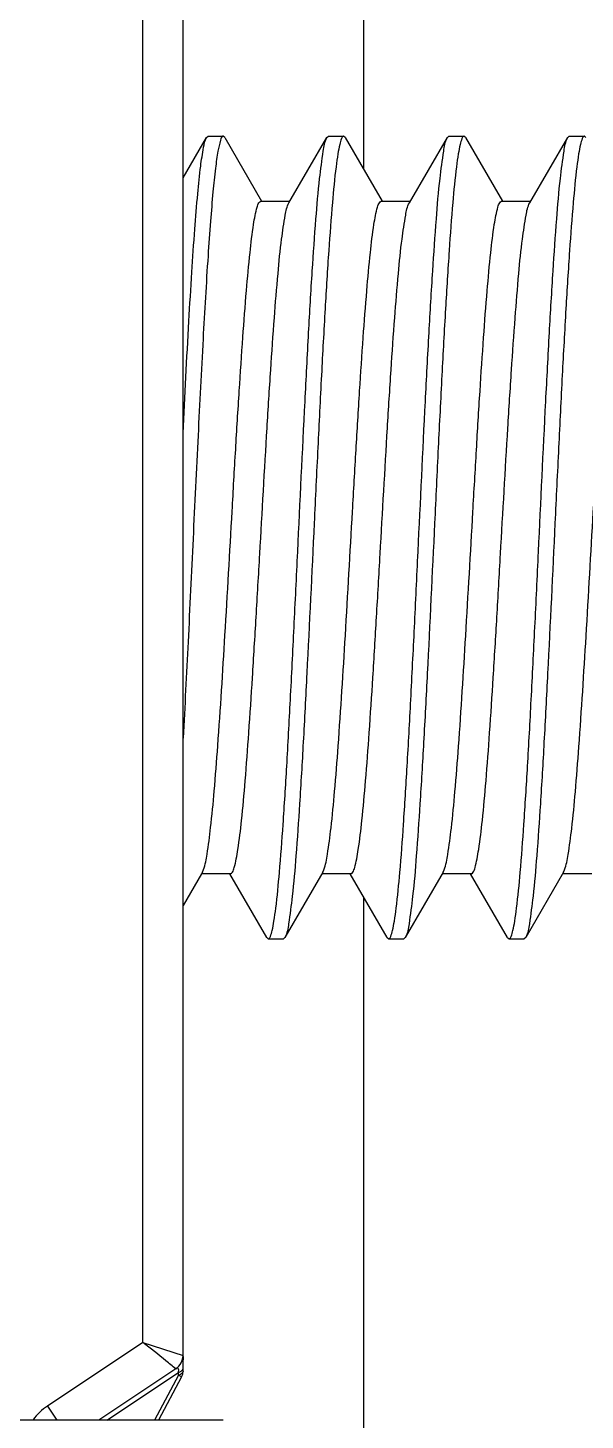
# Model space of a CAD drawing. Extents: x 4995099 to 5303443, y 4627657 to 4889583.
# Drawn here: x 5062170.9 to 5062241.9, y 4728725.1 to 4728902.5 of the extents above; entities that cross this region are included whole.
import ezdxf

# ---------------------------------------------------------------- set-up
doc = ezdxf.new("R2010")
doc.units = 0
doc.header["$LTSCALE"] = 1000
doc.header["$MEASUREMENT"] = 0
doc.layers.get('0').update_dxf_attribs({"color": 4, "linetype": 'CONTINUOUS'})

msp = doc.modelspace()

# ---------------------------------------------------------------- linework, layer by layer
for p, q in [((5062213.68, 4728954.15), (5062213.68, 4728884.44)), ((5062190.68, 4728733.38), (5062190.68, 4728943.4)), ((5062185.57, 4728735.02), (5062185.57, 4728940.12)), ((5062193.67, 4728888.51), (5062193.87, 4728888.68)), ((5062193.87, 4728888.68), (5062195.79, 4728888.68)), ((5062193.87, 4728888.68), (5062195.79, 4728888.68)), ((5062195.79, 4728888.68), (5062195.76, 4728888.67)), ((5062195.99, 4728888.5), (5062195.79, 4728888.68)), ((5062209, 4728888.51), (5062209.2, 4728888.68)), ((5062209.2, 4728888.68), (5062211.12, 4728888.68)), ((5062209.2, 4728888.68), (5062211.12, 4728888.68)), ((5062211.12, 4728888.68), (5062211.1, 4728888.67)), ((5062211.33, 4728888.5), (5062211.12, 4728888.68)), ((5062224.34, 4728888.51), (5062224.54, 4728888.68)), ((5062224.54, 4728888.68), (5062226.46, 4728888.68)), ((5062224.54, 4728888.68), (5062226.46, 4728888.68)), ((5062226.46, 4728888.68), (5062226.43, 4728888.67)), ((5062226.66, 4728888.5), (5062226.46, 4728888.68)), ((5062239.67, 4728888.51), (5062239.87, 4728888.68)), ((5062239.87, 4728888.68), (5062241.79, 4728888.68)), ((5062239.87, 4728888.68), (5062241.79, 4728888.68)), ((5062241.79, 4728888.68), (5062241.76, 4728888.67)), ((5062241.99, 4728888.5), (5062241.79, 4728888.68)), ((5062190.68, 4728883.37), (5062193.67, 4728888.51)), ((5062195.99, 4728888.5), (5062200.69, 4728880.4)), ((5062204.17, 4728880.19), (5062209, 4728888.51)), ((5062211.33, 4728888.5), (5062216.02, 4728880.4)), ((5062219.5, 4728880.19), (5062224.34, 4728888.51)), ((5062226.66, 4728888.5), (5062231.36, 4728880.4)), ((5062234.83, 4728880.19), (5062239.67, 4728888.51)), ((5062200.57, 4728880.4), (5062204.29, 4728880.4)), ((5062215.91, 4728880.4), (5062219.62, 4728880.4)), ((5062231.24, 4728880.4), (5062234.95, 4728880.4)), ((5062193.03, 4728794.74), (5062190.68, 4728790.69)), ((5062193.15, 4728794.95), (5062193.03, 4728794.74)), ((5062196.74, 4728794.74), (5062193.03, 4728794.74)), ((5062193.15, 4728794.95), (5062193.29, 4728795.26)), ((5062201.34, 4728786.63), (5062196.62, 4728794.74)), ((5062208.48, 4728794.95), (5062203.66, 4728786.63)), ((5062212.07, 4728794.74), (5062208.36, 4728794.74)), ((5062208.48, 4728794.95), (5062208.62, 4728795.25)), ((5062216.67, 4728786.63), (5062211.95, 4728794.74)), ((5062223.81, 4728794.95), (5062218.99, 4728786.63)), ((5062227.4, 4728794.74), (5062223.69, 4728794.74)), ((5062223.81, 4728794.95), (5062223.95, 4728795.24)), ((5062232, 4728786.63), (5062227.29, 4728794.74)), ((5062239.14, 4728794.95), (5062234.33, 4728786.63)), ((5062242.74, 4728794.74), (5062239.02, 4728794.74)), ((5062239.14, 4728794.95), (5062239.27, 4728795.23)), ((5062213.68, 4728791.77), (5062213.68, 4728720.99)), ((5062201.34, 4728786.63), (5062201.54, 4728786.46)), ((5062201.54, 4728786.46), (5062203.46, 4728786.46)), ((5062201.54, 4728786.46), (5062203.46, 4728786.46)), ((5062201.54, 4728786.46), (5062201.57, 4728786.46)), ((5062203.66, 4728786.63), (5062203.46, 4728786.46)), ((5062216.67, 4728786.63), (5062216.87, 4728786.46)), ((5062216.87, 4728786.46), (5062218.79, 4728786.46)), ((5062216.87, 4728786.46), (5062218.79, 4728786.46)), ((5062216.87, 4728786.46), (5062216.9, 4728786.46)), ((5062218.99, 4728786.63), (5062218.79, 4728786.46)), ((5062232, 4728786.63), (5062232.2, 4728786.46)), ((5062232.2, 4728786.46), (5062234.12, 4728786.46)), ((5062232.2, 4728786.46), (5062234.12, 4728786.46)), ((5062232.2, 4728786.46), (5062232.23, 4728786.46)), ((5062234.33, 4728786.63), (5062234.12, 4728786.46)), ((5062185.57, 4728735.02), (5062173.42, 4728726.92)), ((5062185.57, 4728735.02), (5062190.68, 4728733.38)), ((5062190.68, 4728731.36), (5062190.68, 4728733.35)), ((5062190.68, 4728733.22), (5062190.68, 4728732.81)), ((5062189.77, 4728731.68), (5062179.95, 4728725.13)), ((5062180.99, 4728725.13), (5062190.1, 4728731.2)), ((5062190.1, 4728730.84), (5062187.04, 4728725.13)), ((5062190.1, 4728730.84), (5062190.1, 4728731.2)), ((5062190.5, 4728730.63), (5062190.1, 4728730.84)), ((5062190.36, 4728730.95), (5062190.15, 4728730.86)), ((5062190.5, 4728730.63), (5062187.55, 4728725.13)), ((5062173.42, 4728726.92), (5062174.62, 4728725.13)), ((5062195.79, 4728725.13), (5062165.13, 4728725.13))]:
    msp.add_line(p, q)
for centre, radius, start, end in [((5062188.64, 4728733.38), 2.04, 303.6901, 0), ((5062189.48, 4728732.68), 1.94, 288.7666, 290.2059), ((5062189.81, 4728731.96), 1.14, 298.7157, 301.8919), ((5062189.15, 4728731.36), 1.53, 331.8161, 0), ((5062177.39, 4728720.97), 7.16, 123.6901, 144.1234)]:
    msp.add_arc(centre, radius, start, end)
for points, knots in [([(5062195.76, 4728888.67), (5062195.57, 4728888.63), (5062195.35, 4728887.82), (5062195.06, 4728886.58), (5062194.77, 4728884.32), (5062194.46, 4728881.37), (5062194.15, 4728877.64), (5062193.71, 4728871.39), (5062193.18, 4728862.29), (5062192.57, 4728850.28), (5062191.95, 4728837.41), (5062191.34, 4728824.56), (5062190.91, 4728816.09), (5062190.68, 4728812)], [0, 0, 0, 0, 0.007805, 0.026033, 0.05491, 0.094055, 0.142842, 0.200464, 0.338231, 0.498126, 0.669393, 0.840521, 1, 1, 1, 1]), ([(5062211.1, 4728888.67), (5062210.98, 4728888.65), (5062210.79, 4728888.23), (5062210.59, 4728887.52), (5062210.36, 4728886.29), (5062210.03, 4728883.84), (5062209.64, 4728879.72), (5062209.19, 4728873.7), (5062208.74, 4728866.37), (5062208.29, 4728858), (5062207.83, 4728848.88), (5062207.23, 4728836.22), (5062206.63, 4728823.7), (5062206.01, 4728811.79), (5062205.56, 4728804.03), (5062205.1, 4728797.5), (5062204.69, 4728792.38), (5062204.21, 4728788.96), (5062203.96, 4728787.15), (5062203.66, 4728786.63)], [0, 0, 0, 0, 0.00361, 0.011255, 0.023204, 0.039415, 0.084097, 0.143782, 0.216343, 0.299177, 0.389297, 0.483455, 0.670273, 0.756196, 0.832918, 0.89768, 0.94817, 0.98262, 1, 1, 1, 1]), ([(5062226.43, 4728888.67), (5062226.31, 4728888.65), (5062226.12, 4728888.23), (5062225.92, 4728887.52), (5062225.7, 4728886.29), (5062225.36, 4728883.84), (5062224.97, 4728879.72), (5062224.53, 4728873.7), (5062224.08, 4728866.37), (5062223.62, 4728857.99), (5062223.17, 4728848.88), (5062222.56, 4728836.22), (5062221.97, 4728823.7), (5062221.34, 4728811.78), (5062220.89, 4728804.03), (5062220.43, 4728797.5), (5062220.03, 4728792.38), (5062219.54, 4728788.96), (5062219.29, 4728787.15), (5062218.99, 4728786.63)], [0, 0, 0, 0, 0.00361, 0.011257, 0.023207, 0.03942, 0.084107, 0.143795, 0.216358, 0.299194, 0.38932, 0.48348, 0.67029, 0.756208, 0.832927, 0.897686, 0.948174, 0.982621, 1, 1, 1, 1]), ([(5062241.76, 4728888.67), (5062241.64, 4728888.65), (5062241.45, 4728888.23), (5062241.25, 4728887.52), (5062241.03, 4728886.29), (5062240.7, 4728883.84), (5062240.31, 4728879.72), (5062239.86, 4728873.7), (5062239.41, 4728866.37), (5062238.95, 4728857.99), (5062238.5, 4728848.88), (5062237.89, 4728836.22), (5062237.3, 4728823.7), (5062236.67, 4728811.79), (5062236.23, 4728804.03), (5062235.77, 4728797.5), (5062235.36, 4728792.38), (5062234.87, 4728788.96), (5062234.62, 4728787.15), (5062234.33, 4728786.63)], [0, 0, 0, 0, 0.003609, 0.011254, 0.023203, 0.039414, 0.084098, 0.143785, 0.216348, 0.299182, 0.389306, 0.483467, 0.670283, 0.7562, 0.83292, 0.897683, 0.948173, 0.982621, 1, 1, 1, 1]), ([(5062190.68, 4728850.86), (5062190.92, 4728855.62), (5062191.26, 4728862.45), (5062191.78, 4728871.11), (5062192.14, 4728876.52), (5062192.51, 4728881.02), (5062192.85, 4728884.52), (5062193.22, 4728886.88), (5062193.45, 4728888.13), (5062193.67, 4728888.51)], [0, 0, 0, 0, 0.377827, 0.543307, 0.687889, 0.808224, 0.901551, 0.96582, 1, 1, 1, 1]), ([(5062201.57, 4728786.46), (5062201.69, 4728786.49), (5062201.88, 4728786.91), (5062202.07, 4728787.62), (5062202.3, 4728788.85), (5062202.63, 4728791.3), (5062203.02, 4728795.41), (5062203.47, 4728801.43), (5062203.92, 4728808.77), (5062204.37, 4728817.14), (5062204.83, 4728826.26), (5062205.44, 4728838.92), (5062206.03, 4728851.44), (5062206.65, 4728863.36), (5062207.1, 4728871.12), (5062207.56, 4728877.65), (5062207.97, 4728882.77), (5062208.46, 4728886.18), (5062208.71, 4728887.99), (5062209, 4728888.51)], [0, 0, 0, 0, 0.003605, 0.011246, 0.023192, 0.039401, 0.084083, 0.143772, 0.216343, 0.299189, 0.389323, 0.483494, 0.670333, 0.756261, 0.832983, 0.897738, 0.948215, 0.982645, 1, 1, 1, 1]), ([(5062216.9, 4728786.46), (5062217.02, 4728786.49), (5062217.21, 4728786.91), (5062217.41, 4728787.62), (5062217.63, 4728788.85), (5062217.96, 4728791.3), (5062218.36, 4728795.41), (5062218.8, 4728801.44), (5062219.25, 4728808.77), (5062219.71, 4728817.15), (5062220.16, 4728826.26), (5062220.77, 4728838.92), (5062221.36, 4728851.44), (5062221.99, 4728863.36), (5062222.44, 4728871.12), (5062222.9, 4728877.65), (5062223.3, 4728882.77), (5062223.79, 4728886.18), (5062224.04, 4728887.99), (5062224.34, 4728888.51)], [0, 0, 0, 0, 0.003608, 0.011251, 0.0232, 0.039412, 0.0841, 0.143792, 0.216367, 0.299219, 0.389358, 0.48353, 0.670361, 0.756278, 0.832994, 0.897746, 0.94822, 0.982647, 1, 1, 1, 1]), ([(5062232.23, 4728786.46), (5062232.35, 4728786.49), (5062232.54, 4728786.91), (5062232.74, 4728787.62), (5062232.96, 4728788.85), (5062233.3, 4728791.3), (5062233.69, 4728795.41), (5062234.13, 4728801.43), (5062234.59, 4728808.77), (5062235.04, 4728817.14), (5062235.5, 4728826.26), (5062236.1, 4728838.92), (5062236.69, 4728851.44), (5062237.32, 4728863.36), (5062237.77, 4728871.12), (5062238.23, 4728877.65), (5062238.63, 4728882.77), (5062239.12, 4728886.18), (5062239.37, 4728887.99), (5062239.67, 4728888.51)], [0, 0, 0, 0, 0.003605, 0.011246, 0.023191, 0.0394, 0.084081, 0.143769, 0.21634, 0.299187, 0.389322, 0.483492, 0.670333, 0.756258, 0.832977, 0.897734, 0.948214, 0.982646, 1, 1, 1, 1]), ([(5062193.29, 4728795.26), (5062193.52, 4728795.9), (5062193.83, 4728797.69), (5062194.27, 4728801.03), (5062194.7, 4728805.64), (5062195.33, 4728813.81), (5062196.07, 4728825.69), (5062196.78, 4728838.28), (5062197.37, 4728848.65), (5062197.82, 4728856.04), (5062198.27, 4728862.79), (5062198.71, 4728868.65), (5062199.15, 4728873.46), (5062199.56, 4728876.98), (5062199.96, 4728879.16), (5062200.25, 4728880.11), (5062200.47, 4728880.4), (5062200.57, 4728880.4)], [0, 0, 0, 0, 0.023657, 0.063412, 0.118049, 0.185727, 0.350546, 0.535324, 0.627293, 0.714724, 0.794598, 0.864159, 0.92102, 0.963257, 0.989538, 0.996565, 1, 1, 1, 1]), ([(5062196.74, 4728794.74), (5062196.84, 4728794.74), (5062197.06, 4728795.04), (5062197.37, 4728796.02), (5062197.77, 4728798.29), (5062198.19, 4728801.94), (5062198.64, 4728806.92), (5062199.09, 4728812.99), (5062199.54, 4728819.95), (5062200, 4728827.54), (5062200.61, 4728838.13), (5062201.2, 4728848.63), (5062201.82, 4728858.66), (5062202.27, 4728865.22), (5062202.73, 4728870.77), (5062203.14, 4728875.15), (5062203.61, 4728878.14), (5062203.89, 4728879.72), (5062204.17, 4728880.19)], [0, 0, 0, 0, 0.003516, 0.010771, 0.037949, 0.081609, 0.140308, 0.211978, 0.294061, 0.383613, 0.477416, 0.664254, 0.750572, 0.827952, 0.893624, 0.945254, 0.981055, 1, 1, 1, 1]), ([(5062208.62, 4728795.25), (5062208.85, 4728795.88), (5062209.16, 4728797.67), (5062209.6, 4728801), (5062210.03, 4728805.6), (5062210.66, 4728813.76), (5062211.4, 4728825.65), (5062212.11, 4728838.24), (5062212.71, 4728848.62), (5062213.15, 4728856.01), (5062213.6, 4728862.77), (5062214.04, 4728868.64), (5062214.48, 4728873.45), (5062214.89, 4728876.98), (5062215.29, 4728879.16), (5062215.59, 4728880.11), (5062215.81, 4728880.4), (5062215.91, 4728880.4)], [0, 0, 0, 0, 0.023519, 0.06316, 0.117709, 0.18533, 0.350118, 0.534956, 0.626978, 0.714471, 0.794408, 0.86403, 0.920944, 0.963223, 0.989529, 0.996563, 1, 1, 1, 1]), ([(5062212.07, 4728794.74), (5062212.17, 4728794.74), (5062212.4, 4728795.04), (5062212.7, 4728796.02), (5062213.11, 4728798.29), (5062213.52, 4728801.94), (5062213.97, 4728806.92), (5062214.42, 4728812.99), (5062214.88, 4728819.95), (5062215.33, 4728827.54), (5062215.94, 4728838.13), (5062216.53, 4728848.63), (5062217.15, 4728858.66), (5062217.6, 4728865.22), (5062218.06, 4728870.77), (5062218.48, 4728875.15), (5062218.94, 4728878.14), (5062219.23, 4728879.72), (5062219.5, 4728880.19)], [0, 0, 0, 0, 0.003516, 0.010771, 0.037949, 0.081609, 0.140308, 0.211978, 0.294061, 0.383613, 0.477416, 0.664254, 0.750572, 0.827952, 0.893624, 0.945254, 0.981055, 1, 1, 1, 1]), ([(5062223.95, 4728795.24), (5062224.18, 4728795.87), (5062224.49, 4728797.65), (5062224.93, 4728800.96), (5062225.36, 4728805.56), (5062225.99, 4728813.72), (5062226.73, 4728825.61), (5062227.44, 4728838.2), (5062228.04, 4728848.59), (5062228.48, 4728855.99), (5062228.93, 4728862.75), (5062229.37, 4728868.63), (5062229.81, 4728873.44), (5062230.22, 4728876.98), (5062230.62, 4728879.16), (5062230.92, 4728880.11), (5062231.14, 4728880.4), (5062231.24, 4728880.4)], [0, 0, 0, 0, 0.023381, 0.062907, 0.11737, 0.184933, 0.349689, 0.534588, 0.626663, 0.714217, 0.794218, 0.863901, 0.920868, 0.963188, 0.98952, 0.996561, 1, 1, 1, 1]), ([(5062227.4, 4728794.74), (5062227.51, 4728794.74), (5062227.73, 4728795.04), (5062228.03, 4728796.02), (5062228.44, 4728798.29), (5062228.86, 4728801.94), (5062229.31, 4728806.92), (5062229.76, 4728812.99), (5062230.21, 4728819.95), (5062230.66, 4728827.54), (5062231.27, 4728838.13), (5062231.86, 4728848.63), (5062232.49, 4728858.66), (5062232.94, 4728865.22), (5062233.39, 4728870.77), (5062233.81, 4728875.15), (5062234.28, 4728878.14), (5062234.56, 4728879.72), (5062234.83, 4728880.19)], [0, 0, 0, 0, 0.003516, 0.010771, 0.037949, 0.081609, 0.140308, 0.211978, 0.294061, 0.383613, 0.477416, 0.664254, 0.750571, 0.827952, 0.893624, 0.945254, 0.981055, 1, 1, 1, 1]), ([(5062239.27, 4728795.23), (5062239.51, 4728795.85), (5062239.82, 4728797.63), (5062240.26, 4728800.93), (5062240.69, 4728805.52), (5062241.32, 4728813.68), (5062242.06, 4728825.57), (5062242.77, 4728838.16), (5062243.37, 4728848.56), (5062243.81, 4728855.96), (5062244.26, 4728862.73), (5062244.7, 4728868.61), (5062245.14, 4728873.44), (5062245.55, 4728876.97), (5062245.95, 4728879.16), (5062246.25, 4728880.11), (5062246.47, 4728880.4), (5062246.57, 4728880.4)], [0, 0, 0, 0, 0.023243, 0.062653, 0.117029, 0.184534, 0.349259, 0.534218, 0.626347, 0.713963, 0.794028, 0.863772, 0.920792, 0.963153, 0.989511, 0.996558, 1, 1, 1, 1]), ([(5062189.77, 4728731.68), (5062189.32, 4728731.97), (5062187.98, 4728733.17), (5062186.55, 4728734.24), (5062185.57, 4728735.02)], [0, 0, 0, 0, 0.301655, 1, 1, 1, 1]), ([(5062190.1, 4728731.2), (5062190.13, 4728731.37), (5062190.2, 4728731.81), (5062189.85, 4728731.73), (5062189.77, 4728731.68)], [0, 0, 0, 0, 0.652586, 1, 1, 1, 1]), ([(5062190.1, 4728731.2), (5062190.16, 4728731.22), (5062190.35, 4728731.3), (5062190.53, 4728731.41), (5062190.61, 4728731.52)], [0, 0, 0, 0, 0.298151, 1, 1, 1, 1]), ([(5062190.61, 4728731.52), (5062190.63, 4728731.55), (5062190.67, 4728731.61), (5062190.68, 4728731.68), (5062190.68, 4728731.72)], [0, 0, 0, 0, 0.519447, 1, 1, 1, 1])]:
    msp.add_open_spline(points, degree=3, knots=knots)
msp.add_open_spline([(5062190.68, 4728731.36), (5062190.68, 4728731.2), (5062190.54, 4728731.07), (5062190.41, 4728730.99)], degree=3)

doc.saveas('drawing.dxf')
